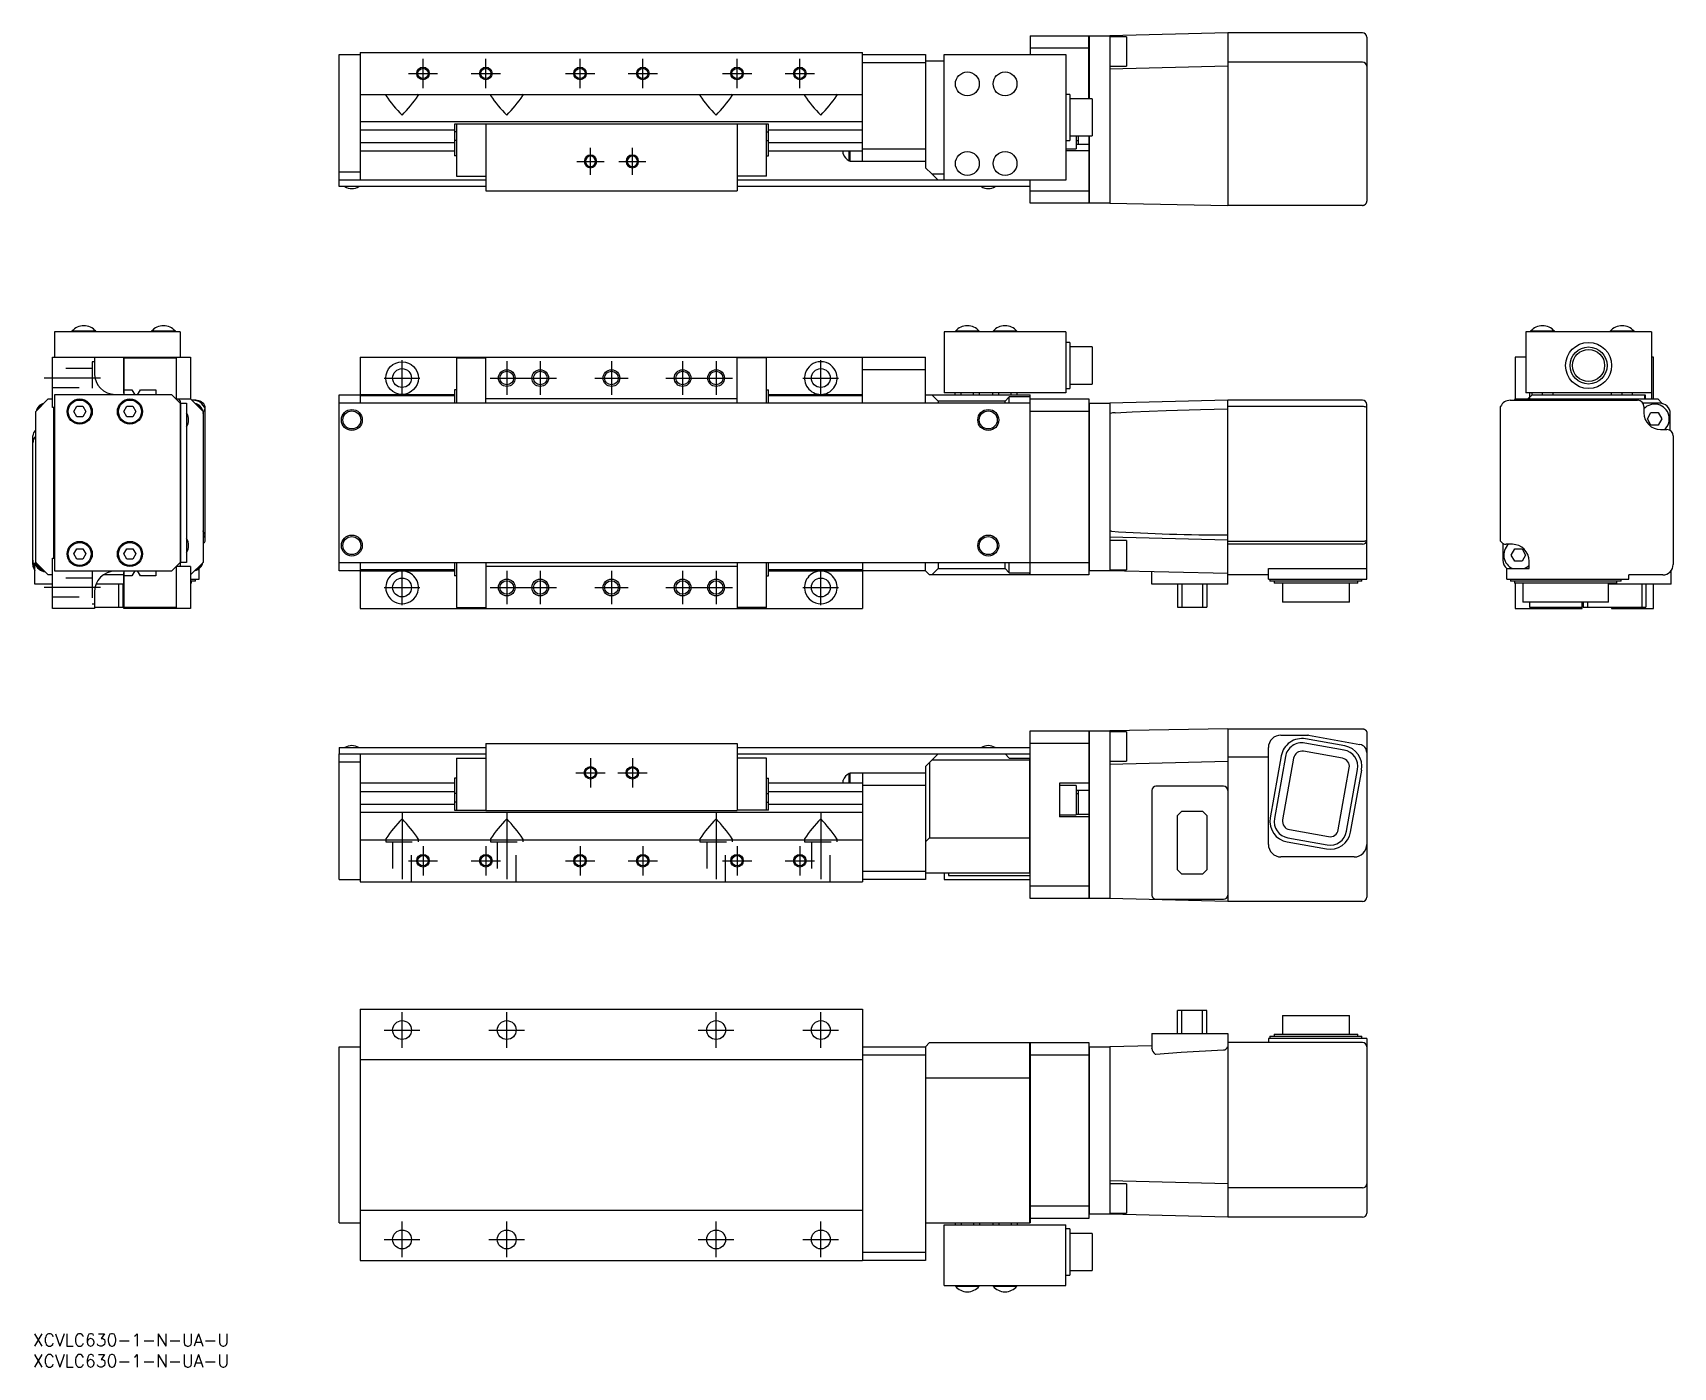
# Model space of a CAD drawing. Extents: x 0 to 392, y -8 to 311.
import ezdxf

# ---------------------------------------------------------------- set-up
doc = ezdxf.new("R2010")
doc.units = 0
doc.header["$LTSCALE"] = 0.5
doc.linetypes.add('CENTER', pattern=[50.8, 31.75, -6.35, 6.35, -6.35])
doc.linetypes.add('DASHED', pattern=[19.05, 12.7, -6.35])
for name, color, linetype in [('MSM_CENTER', 1, 'CENTER'), ('MSM_CONTINUOUS', 7, 'CONTINUOUS'), ('MSM_DASHED', 4, 'DASHED'), ('MSM_NARROW', 5, 'CONTINUOUS'), ('MSM_PART_NUMBER', 7, 'CONTINUOUS')]:
    doc.layers.add(name, color=color, linetype=linetype)
doc.styles.get("Standard").update_dxf_attribs({"font": 'txt.shx', "height": 3, "bigfont": 'bigfont.shx'})

# ---------------------------------------------------------------- blocks, each defined once
blk = doc.blocks.new('*U2')
at = {"layer": 'MSM_PART_NUMBER'}
blk.add_text('XCVLC630-1-N-UA-U', height=3, dxfattribs=at).set_placement((0, -3))
blk = doc.blocks.new('*U3')
at = {"layer": 'MSM_PART_NUMBER'}
blk.add_text('XCVLC630-1-N-UA-U', height=3, dxfattribs=at).set_placement((0, -8))

msp = doc.modelspace()

# ---------------------------------------------------------------- linework, layer by layer
at = {"layer": 'MSM_CENTER'}
for p, q in [((93.19, 297.4), (93.19, 304.4)), ((108.19, 297.4), (108.19, 304.4)), ((130.69, 297.4), (130.69, 304.4)), ((145.69, 297.4), (145.69, 304.4)), ((168.19, 297.4), (168.19, 304.4)), ((183.19, 297.4), (183.19, 304.4)), ((89.69, 300.9), (96.69, 300.9)), ((104.69, 300.9), (111.69, 300.9)), ((127.19, 300.9), (134.19, 300.9)), ((142.19, 300.9), (149.19, 300.9)), ((164.69, 300.9), (171.69, 300.9)), ((179.69, 300.9), (186.69, 300.9)), ((133.19, 276.67), (133.19, 283.13)), ((143.19, 276.67), (143.19, 283.13)), ((129.96, 279.9), (136.42, 279.9)), ((139.96, 279.9), (146.42, 279.9)), ((88.19, 223.92), (88.19, 232.42)), ((113.19, 232.17), (113.19, 224.17)), ((121.19, 232.17), (121.19, 224.17)), ((138.19, 232.17), (138.19, 224.17)), ((155.19, 232.17), (155.19, 224.17)), ((163.19, 232.17), (163.19, 224.17)), ((188.19, 223.92), (188.19, 232.42)), ((16.2, 228.17), (2.7, 228.17)), ((83.94, 228.17), (92.44, 228.17)), ((109.19, 228.17), (125.19, 228.17)), ((134.19, 228.17), (142.19, 228.17)), ((151.19, 228.17), (167.19, 228.17)), ((183.94, 228.17), (192.44, 228.17)), ((88.19, 173.92), (88.19, 182.42)), ((113.19, 182.17), (113.19, 174.17)), ((121.19, 182.17), (121.19, 174.17)), ((138.19, 182.17), (138.19, 174.17)), ((155.19, 182.17), (155.19, 174.17)), ((163.19, 182.17), (163.19, 174.17)), ((188.19, 173.92), (188.19, 182.42)), ((16.2, 178.17), (2.7, 178.17)), ((83.94, 178.17), (92.44, 178.17)), ((109.19, 178.17), (125.19, 178.17)), ((134.19, 178.17), (142.19, 178.17)), ((151.19, 178.17), (167.19, 178.17)), ((183.94, 178.17), (192.44, 178.17)), ((133.19, 137.42), (133.19, 130.42)), ((143.19, 137.42), (143.19, 130.42)), ((129.69, 133.92), (136.69, 133.92)), ((139.69, 133.92), (146.69, 133.92)), ((88.19, 124.42), (88.19, 105.92)), ((113.19, 124.42), (113.19, 105.92)), ((163.19, 124.42), (163.19, 105.92)), ((188.19, 124.42), (188.19, 105.92)), ((93.19, 116.42), (93.19, 109.42)), ((108.19, 116.42), (108.19, 109.42)), ((130.69, 116.42), (130.69, 109.42)), ((145.69, 116.42), (145.69, 109.42)), ((168.19, 116.42), (168.19, 109.42)), ((183.19, 116.42), (183.19, 109.42)), ((89.69, 112.92), (96.69, 112.92)), ((104.69, 112.92), (111.69, 112.92)), ((127.19, 112.92), (134.19, 112.92)), ((142.19, 112.92), (149.19, 112.92)), ((164.69, 112.92), (171.69, 112.92)), ((179.69, 112.92), (186.69, 112.92)), ((88.19, 68.25), (88.19, 76.75)), ((113.19, 68.25), (113.19, 76.75)), ((163.19, 68.25), (163.19, 76.75)), ((188.19, 68.25), (188.19, 76.75)), ((83.94, 72.5), (92.44, 72.5)), ((108.94, 72.5), (117.44, 72.5)), ((158.94, 72.5), (167.44, 72.5)), ((183.94, 72.5), (192.44, 72.5)), ((88.19, 18.25), (88.19, 26.75)), ((113.19, 18.25), (113.19, 26.75)), ((163.19, 18.25), (163.19, 26.75)), ((188.19, 18.25), (188.19, 26.75)), ((83.94, 22.5), (92.44, 22.5)), ((108.94, 22.5), (117.44, 22.5)), ((158.94, 22.5), (167.44, 22.5)), ((183.94, 22.5), (192.44, 22.5))]:
    msp.add_line(p, q, dxfattribs=at)
at = {"layer": 'MSM_CONTINUOUS'}
for p, q in [((238.19, 309.9), (238.19, 305.4)), ((238.19, 309.9), (252.19, 309.9)), ((252.19, 294.83), (252.19, 309.9)), ((252.19, 309.8), (252.29, 309.9)), ((252.29, 309.9), (252.29, 294.83)), ((252.29, 309.9), (257.19, 309.9)), ((285.39, 310.6), (257.19, 309.9)), ((257.19, 309.9), (257.19, 269.9)), ((261.19, 309.67), (257.19, 309.67)), ((261.19, 309.67), (261.19, 302.67)), ((285.39, 310.6), (285.39, 269.4)), ((317.59, 310.6), (285.39, 310.6)), ((318.59, 309.6), (318.59, 270.4)), ((78.19, 305.9), (78.19, 275.4)), ((78.19, 305.9), (198.19, 305.9)), ((198.19, 279.9), (198.19, 305.9)), ((252.19, 306.9), (238.19, 306.9)), ((73.19, 275.4), (73.19, 305.4)), ((73.19, 305.4), (78.19, 305.4)), ((198.19, 305.4), (213.19, 305.4)), ((213.19, 303.4), (198.19, 303.4)), ((213.19, 305.4), (213.19, 278.4)), ((213.19, 303.9), (217.69, 303.9)), ((217.69, 305.4), (246.69, 305.4)), ((217.69, 275.4), (217.69, 305.4)), ((246.69, 305.4), (246.69, 275.4)), ((257.19, 302.67), (261.19, 302.67)), ((285.39, 302.6), (257.19, 301.9)), ((317.59, 303.6), (285.39, 303.6)), ((78.19, 295.9), (198.19, 295.9)), ((84.29, 295.78), (84.45, 295.9)), ((92.09, 295.78), (91.93, 295.9)), ((109.29, 295.78), (109.45, 295.9)), ((117.09, 295.78), (116.93, 295.9)), ((159.29, 295.78), (159.45, 295.9)), ((167.09, 295.78), (166.93, 295.9)), ((184.29, 295.78), (184.45, 295.9)), ((192.09, 295.78), (191.93, 295.9)), ((247.69, 295.9), (246.69, 295.9)), ((247.69, 295.9), (247.69, 284.9)), ((252.99, 294.83), (247.69, 294.83)), ((252.99, 294.83), (252.99, 285.98)), ((78.19, 289.4), (198.19, 289.4)), ((78.19, 287.44), (100.69, 287.44)), ((100.69, 288.8), (100.69, 281.2)), ((108.19, 288.8), (100.69, 288.8)), ((101.19, 286.93), (100.69, 286.93)), ((101.19, 288.8), (101.19, 276.4)), ((108.19, 288.9), (168.19, 288.9)), ((108.19, 288.9), (108.19, 272.9)), ((168.19, 288.9), (168.19, 272.9)), ((175.69, 288.8), (168.19, 288.8)), ((175.19, 276.4), (175.19, 288.8)), ((175.19, 286.93), (175.69, 286.93)), ((175.69, 281.2), (175.69, 288.8)), ((175.69, 287.44), (198.19, 287.44)), ((100.69, 284.37), (78.19, 284.37)), ((78.19, 282.4), (100.69, 282.4)), ((101.19, 284.88), (100.69, 284.88)), ((175.19, 284.88), (175.69, 284.88)), ((198.19, 284.37), (175.69, 284.37)), ((175.69, 282.4), (198.19, 282.4)), ((193.54, 281.68), (193.54, 282.4)), ((194.99, 280.05), (194.99, 282.4)), ((195.19, 279.9), (195.19, 282.4)), ((198.19, 282.9), (213.19, 282.9)), ((246.69, 284.9), (247.69, 284.9)), ((246.69, 282.9), (249.19, 282.9)), ((252.19, 282.4), (246.69, 282.4)), ((247.69, 285.98), (252.99, 285.98)), ((249.19, 285.98), (249.19, 282.9)), ((249.19, 284.9), (249.69, 284.9)), ((249.19, 284.01), (252.19, 284.01)), ((249.69, 285.98), (249.69, 284.01)), ((252.19, 285.98), (252.19, 269.9)), ((252.29, 285.98), (252.29, 269.9)), ((101.19, 281.2), (100.69, 281.2)), ((175.19, 281.2), (175.69, 281.2)), ((194.99, 280.05), (195.19, 280.05)), ((213.19, 279.9), (195.19, 279.9)), ((213.19, 278.4), (214.69, 276.9)), ((73.19, 277.4), (78.19, 277.4)), ((108.19, 275.4), (73.19, 275.4)), ((73.29, 275.4), (73.19, 275.3)), ((73.19, 273.9), (73.19, 275.3)), ((101.19, 276.4), (108.19, 276.4)), ((175.19, 276.4), (168.19, 276.4)), ((246.69, 275.4), (168.19, 275.4)), ((214.69, 276.9), (216.19, 275.4)), ((214.69, 276.9), (217.69, 276.9)), ((238.19, 275.3), (238.09, 275.4)), ((238.19, 269.9), (238.19, 275.4)), ((108.19, 273.9), (73.19, 273.9)), ((108.19, 272.9), (168.19, 272.9)), ((238.19, 273.9), (168.19, 273.9)), ((238.19, 272.9), (252.19, 272.9)), ((318.59, 270.39), (318.59, 270.4)), ((318.59, 270.36), (318.59, 270.39)), ((318.59, 270.33), (318.59, 270.36)), ((318.59, 270.3), (318.59, 270.33)), ((252.19, 269.9), (238.19, 269.9)), ((252.29, 269.9), (252.19, 270)), ((257.19, 269.9), (252.29, 269.9)), ((257.19, 269.9), (285.39, 269.4)), ((317.59, 269.4), (285.39, 269.4)), ((317.59, 269.4), (317.64, 269.4)), ((317.64, 269.4), (317.69, 269.41)), ((317.69, 269.41), (317.74, 269.41)), ((317.74, 269.41), (317.78, 269.42)), ((317.78, 269.42), (317.83, 269.43)), ((317.83, 269.43), (317.87, 269.44)), ((317.87, 269.44), (317.92, 269.46)), ((317.92, 269.46), (317.95, 269.47)), ((317.95, 269.47), (317.98, 269.48)), ((317.98, 269.48), (318.01, 269.49)), ((318.01, 269.49), (318.04, 269.51)), ((318.04, 269.51), (318.07, 269.52)), ((318.07, 269.52), (318.1, 269.54)), ((318.1, 269.54), (318.13, 269.56)), ((318.13, 269.56), (318.15, 269.57)), ((318.15, 269.57), (318.18, 269.59)), ((318.18, 269.59), (318.21, 269.61)), ((318.21, 269.61), (318.23, 269.63)), ((318.23, 269.63), (318.26, 269.65)), ((318.26, 269.65), (318.28, 269.68)), ((318.28, 269.68), (318.31, 269.7)), ((318.31, 269.7), (318.33, 269.72)), ((318.33, 269.72), (318.35, 269.75)), ((318.35, 269.75), (318.37, 269.77)), ((318.37, 269.77), (318.39, 269.8)), ((318.39, 269.8), (318.41, 269.83)), ((318.41, 269.83), (318.43, 269.85)), ((318.43, 269.85), (318.45, 269.89)), ((318.45, 269.89), (318.47, 269.93)), ((318.47, 269.93), (318.49, 269.96)), ((318.49, 269.96), (318.51, 270)), ((318.51, 270), (318.52, 270.04)), ((318.52, 270.04), (318.54, 270.08)), ((318.54, 270.08), (318.55, 270.12)), ((318.55, 270.12), (318.56, 270.16)), ((318.56, 270.16), (318.57, 270.19)), ((318.57, 270.19), (318.58, 270.22)), ((318.58, 270.27), (318.59, 270.3)), ((318.58, 270.25), (318.58, 270.27)), ((318.58, 270.22), (318.58, 270.25)), ((35.2, 239.17), (5.2, 239.17)), ((5.2, 239.17), (5.2, 233.17)), ((15.05, 239.33), (9.35, 239.33)), ((9.35, 239.33), (9.35, 239.17)), ((15.05, 239.17), (15.05, 239.33)), ((34.05, 239.33), (28.35, 239.33)), ((28.35, 239.33), (28.35, 239.17)), ((34.05, 239.17), (34.05, 239.33)), ((35.2, 239.17), (35.2, 233.17)), ((217.69, 239.17), (217.69, 224.67)), ((246.69, 239.17), (217.69, 239.17)), ((226.04, 239.33), (220.34, 239.33)), ((220.34, 239.33), (220.34, 239.17)), ((226.04, 239.17), (226.04, 239.33)), ((229.34, 239.33), (229.34, 239.17)), ((235.04, 239.33), (229.34, 239.33)), ((235.04, 239.17), (235.04, 239.33)), ((246.69, 239.17), (246.69, 224.67)), ((386.56, 239.17), (356.56, 239.17)), ((356.56, 239.17), (356.56, 224.67)), ((363.41, 239.33), (357.71, 239.33)), ((357.71, 239.33), (357.71, 239.17)), ((363.41, 239.17), (363.41, 239.33)), ((382.41, 239.33), (376.71, 239.33)), ((376.71, 239.33), (376.71, 239.17)), ((382.41, 239.17), (382.41, 239.33)), ((386.56, 239.17), (386.56, 223.17)), ((247.69, 236.67), (246.69, 236.67)), ((247.69, 236.67), (247.69, 225.67)), ((252.99, 235.6), (247.69, 235.6)), ((252.99, 235.6), (252.99, 226.75)), ((4.7, 221.17), (4.7, 233.17)), ((4.7, 233.17), (37.7, 233.17)), ((14.7, 233.17), (14.7, 229.27)), ((21.7, 233.07), (14.7, 233.07)), ((21.7, 224.57), (21.7, 233.17)), ((21.8, 224.17), (21.8, 232.97)), ((21.8, 232.97), (34.2, 232.97)), ((34.2, 232.97), (34.2, 223.17)), ((37.7, 233.17), (37.7, 223.17)), ((78.19, 233.17), (78.19, 222.17)), ((78.19, 233.17), (213.19, 233.17)), ((101.19, 232.97), (108.19, 232.97)), ((101.19, 232.97), (101.19, 222.17)), ((108.19, 222.17), (108.19, 233.17)), ((168.19, 222.17), (168.19, 233.17)), ((175.19, 232.97), (168.19, 232.97)), ((175.19, 222.17), (175.19, 232.97)), ((198.19, 222.17), (198.19, 233.17)), ((213.19, 222.17), (213.19, 233.17)), ((356.56, 233.17), (354.06, 233.17)), ((354.06, 233.17), (354.06, 223.17)), ((387.06, 233.17), (386.56, 233.17)), ((387.06, 223.17), (387.06, 233.17)), ((213.19, 230.17), (198.19, 230.17)), ((5.2, 224.17), (5.2, 182.17)), ((33.2, 224.17), (5.2, 224.17)), ((19.7, 224.27), (21.2, 224.27)), ((21.2, 224.17), (21.2, 224.27)), ((21.8, 224.57), (21.7, 224.57)), ((21.8, 225.37), (23.68, 225.37)), ((23.68, 225.37), (24.36, 224.18)), ((25.04, 224.18), (25.72, 225.37)), ((25.72, 225.37), (29.4, 225.37)), ((29.4, 225.37), (29.4, 224.17)), ((35.2, 222.17), (33.2, 224.17)), ((73.19, 224.17), (78.19, 224.17)), ((73.19, 182.17), (73.19, 224.17)), ((78.19, 224.27), (100.69, 224.27)), ((78.19, 223.97), (100.69, 223.97)), ((100.69, 225.37), (100.69, 222.17)), ((101.19, 225.37), (100.69, 225.37)), ((175.19, 225.37), (175.69, 225.37)), ((175.69, 222.17), (175.69, 225.37)), ((175.69, 224.27), (198.19, 224.27)), ((175.69, 223.97), (198.19, 223.97)), ((213.19, 224.17), (238.19, 224.17)), ((214.69, 224.17), (216.19, 222.67)), ((246.69, 224.67), (217.69, 224.67)), ((220.31, 224.17), (220.31, 224.67)), ((221.75, 224.17), (221.75, 224.67)), ((224.64, 224.17), (224.64, 224.67)), ((226.08, 224.17), (226.08, 224.67)), ((229.31, 224.17), (229.31, 224.67)), ((230.75, 224.17), (230.75, 224.67)), ((233.19, 223.67), (232.19, 222.67)), ((233.19, 222.17), (233.19, 223.67)), ((238.19, 223.67), (233.19, 223.67)), ((233.64, 224.17), (233.64, 224.67)), ((235.08, 224.17), (235.08, 224.67)), ((238.19, 181.17), (238.19, 224.17)), ((246.69, 225.67), (247.69, 225.67)), ((247.69, 226.75), (252.99, 226.75)), ((386.56, 224.67), (356.56, 224.67)), ((358.06, 224.17), (357.06, 223.17)), ((357.56, 223.67), (357.56, 224.67)), ((357.56, 223.17), (357.56, 223.67)), ((358.06, 224.17), (358.06, 224.67)), ((358.06, 224.17), (385.06, 224.17)), ((360.56, 224.17), (360.56, 224.67)), ((363.06, 224.17), (363.06, 224.67)), ((377.06, 224.17), (377.06, 224.67)), ((379.56, 224.17), (379.56, 224.67)), ((382.06, 224.17), (382.06, 224.67)), ((384.96, 223.17), (384.96, 224.17)), ((385.06, 224.17), (385.06, 223.17)), ((3.7, 223.17), (0.7, 220.17)), ((0.7, 184.17), (0.7, 220.17)), ((3.7, 223.17), (4.7, 223.17)), ((5, 221.17), (4.7, 221.17)), ((5, 185.17), (5, 221.17)), ((9.76, 220.17), (10.48, 221.42)), ((10.48, 218.92), (9.76, 220.17)), ((10.48, 221.42), (11.92, 221.42)), ((11.92, 221.42), (12.64, 220.17)), ((12.64, 220.17), (11.92, 218.92)), ((21.76, 220.17), (22.48, 221.42)), ((22.48, 218.92), (21.76, 220.17)), ((22.48, 221.42), (23.92, 221.42)), ((23.92, 221.42), (24.64, 220.17)), ((24.64, 220.17), (23.92, 218.92)), ((34.4, 223.17), (37.7, 223.17)), ((34.4, 222.97), (34.4, 223.17)), ((34.7, 223.17), (35.2, 222.67)), ((35.2, 222.67), (35.2, 183.17)), ((35.2, 222.17), (36.7, 222.17)), ((35.3, 222.17), (35.3, 184.17)), ((36.7, 222.17), (36.7, 184.17)), ((40.7, 220.17), (37.7, 223.17)), ((38.9, 222.87), (38, 222.87)), ((40.7, 220.17), (40.7, 184.17)), ((40.7, 219.76), (40.71, 219.78)), ((40.7, 219.74), (40.7, 219.76)), ((40.7, 219.73), (40.7, 219.74)), ((40.7, 219.72), (40.7, 219.73)), ((40.7, 219.73), (40.7, 219.73)), ((40.7, 219.71), (40.7, 219.72)), ((40.7, 219.72), (40.7, 219.72)), ((40.7, 219.7), (40.7, 219.71)), ((40.7, 219.71), (40.7, 219.71)), ((40.7, 219.71), (40.7, 219.71)), ((40.7, 219.69), (40.7, 219.7)), ((40.7, 219.7), (40.7, 219.7)), ((40.7, 219.7), (40.7, 219.7)), ((40.7, 219.7), (40.7, 219.7)), ((40.7, 219.68), (40.7, 219.69)), ((40.7, 219.69), (40.7, 219.69)), ((40.7, 219.69), (40.7, 219.69)), ((40.7, 219.69), (40.7, 219.69)), ((40.7, 219.69), (40.7, 219.69)), ((40.7, 219.69), (40.7, 219.69)), ((40.7, 219.69), (40.7, 219.69)), ((40.7, 219.69), (40.7, 219.69)), ((40.7, 219.67), (40.7, 219.68)), ((40.7, 219.68), (40.7, 219.68)), ((40.7, 219.68), (40.7, 219.68)), ((40.7, 219.68), (40.7, 219.68)), ((40.7, 219.68), (40.7, 219.68)), ((40.7, 219.68), (40.7, 219.68)), ((40.7, 219.68), (40.7, 219.68)), ((40.7, 219.68), (40.7, 219.68)), ((40.7, 219.68), (40.7, 219.68)), ((40.7, 219.68), (40.7, 219.68)), ((40.7, 219.68), (40.7, 219.68)), ((40.7, 219.68), (40.7, 219.68)), ((40.71, 219.85), (40.72, 219.89)), ((40.71, 219.82), (40.71, 219.85)), ((40.71, 219.78), (40.71, 219.82)), ((40.72, 219.89), (40.8, 220.12)), ((40.8, 220.12), (40.94, 220.41)), ((40.94, 220.41), (41.08, 220.63)), ((41.08, 220.63), (41.2, 220.79)), ((41.2, 189.23), (41.2, 221.35)), ((238.19, 222.17), (73.19, 222.17)), ((168.19, 223.17), (108.19, 223.17)), ((216.19, 222.67), (216.19, 222.17)), ((232.19, 222.67), (216.19, 222.67)), ((232.19, 222.17), (232.19, 222.67)), ((238.19, 223.17), (252.19, 223.17)), ((252.19, 220.17), (238.19, 220.17)), ((252.19, 223.17), (252.19, 181.17)), ((252.29, 222.17), (252.19, 222.07)), ((252.29, 222.17), (257.19, 222.17)), ((252.29, 222.17), (252.29, 182.17)), ((285.39, 222.87), (257.19, 222.17)), ((257.19, 222.17), (257.19, 182.17)), ((257.19, 219.67), (257.29, 219.73)), ((258.52, 219.89), (262.58, 220.12)), ((262.58, 220.12), (270.71, 220.41)), ((270.71, 220.41), (278.84, 220.63)), ((278.84, 220.63), (285.39, 220.79)), ((317.59, 222.87), (285.39, 222.87)), ((285.39, 178.97), (285.39, 222.87)), ((317.59, 221.35), (285.39, 221.35)), ((318.43, 221.26), (318.52, 221.21)), ((318.52, 221.21), (318.59, 221.13)), ((318.59, 180.17), (318.59, 221.87)), ((318.59, 221.13), (318.59, 221.12)), ((350.56, 189.23), (350.56, 221.35)), ((352.86, 222.87), (383.26, 222.87)), ((354.06, 223.17), (353.76, 222.87)), ((354.06, 223.17), (388.06, 223.17)), ((363.56, 223.17), (363.56, 222.87)), ((371.56, 222.87), (371.56, 223.17)), ((388.56, 222.17), (384.53, 222.17)), ((384.76, 221.37), (384.76, 219.87)), ((385.6, 218.44), (386.46, 219.94)), ((386.46, 219.94), (388.19, 219.94)), ((389.13, 222.11), (388.06, 223.17)), ((388.19, 219.94), (389.06, 218.44)), ((391.06, 220.17), (391, 220.24)), ((391.06, 215.64), (391.06, 219.67)), ((11.92, 218.92), (10.48, 218.92)), ((23.92, 218.92), (22.48, 218.92)), ((386.46, 216.94), (385.6, 218.44)), ((388.19, 216.94), (386.46, 216.94)), ((389.06, 218.44), (388.19, 216.94)), ((388.76, 215.87), (390.26, 215.87)), ((0, 183.67), (0, 214.37)), ((391.76, 214.37), (391.76, 183.67)), ((40.7, 191.66), (40.7, 191.67)), ((40.7, 191.67), (40.7, 191.67)), ((40.7, 191.67), (40.7, 191.67)), ((40.7, 191.67), (40.7, 191.67)), ((40.7, 191.67), (40.7, 191.67)), ((40.7, 191.67), (40.7, 191.67)), ((40.7, 191.67), (40.7, 191.67)), ((40.7, 191.67), (40.7, 191.67)), ((40.7, 191.67), (40.7, 191.67)), ((40.7, 191.67), (40.7, 191.67)), ((40.7, 191.67), (40.7, 191.67)), ((40.7, 191.67), (40.7, 191.67)), ((40.7, 191.67), (40.7, 191.67)), ((40.7, 191.67), (40.7, 191.67)), ((40.7, 191.67), (40.7, 191.67)), ((40.7, 191.67), (40.7, 191.67)), ((40.7, 191.67), (40.7, 191.67)), ((40.7, 191.67), (40.7, 191.67)), ((40.7, 191.67), (40.7, 191.67)), ((40.7, 191.67), (40.7, 191.67)), ((40.7, 191.65), (40.7, 191.66)), ((40.7, 191.66), (40.7, 191.66)), ((40.7, 191.66), (40.7, 191.66)), ((40.7, 191.66), (40.7, 191.66)), ((40.7, 191.66), (40.7, 191.66)), ((40.7, 191.66), (40.7, 191.66)), ((40.7, 191.66), (40.7, 191.66)), ((40.7, 191.66), (40.7, 191.66)), ((40.7, 191.64), (40.7, 191.65)), ((40.7, 191.65), (40.7, 191.65)), ((40.7, 191.65), (40.7, 191.65)), ((40.7, 191.65), (40.7, 191.65)), ((40.7, 191.63), (40.7, 191.64)), ((40.7, 191.64), (40.7, 191.64)), ((40.7, 191.61), (40.7, 191.63)), ((40.7, 191.63), (40.7, 191.63)), ((40.7, 191.6), (40.7, 191.61)), ((40.71, 191.58), (40.7, 191.6)), ((40.71, 191.56), (40.71, 191.58)), ((40.72, 191.54), (40.71, 191.56)), ((40.72, 191.5), (40.72, 191.54)), ((40.74, 191.46), (40.72, 191.5)), ((40.75, 191.42), (40.74, 191.46)), ((40.78, 191.36), (40.75, 191.42)), ((40.82, 191.28), (40.78, 191.36)), ((41.12, 190.85), (40.82, 191.28)), ((41.2, 190.76), (41.12, 190.85)), ((257.21, 191.66), (257.19, 191.67)), ((285.39, 189.47), (257.19, 190.17)), ((261.19, 189.41), (257.19, 189.41)), ((257.31, 191.63), (257.21, 191.66)), ((257.46, 191.6), (257.31, 191.63)), ((257.59, 191.58), (257.46, 191.6)), ((261.19, 189.41), (261.19, 182.41)), ((285.39, 189.23), (317.59, 189.23)), ((317.59, 188.47), (285.39, 188.47)), ((318.4, 189.35), (318.5, 189.4)), ((318.5, 189.4), (318.57, 189.48)), ((318.57, 189.48), (318.59, 189.57)), ((351.06, 188.71), (351.06, 184.67)), ((353.36, 188.47), (351.86, 188.47)), ((0.7, 184.17), (3.7, 181.17)), ((4.7, 173.17), (4.7, 185.17)), ((4.7, 185.17), (5, 185.17)), ((9.76, 186.17), (10.48, 187.42)), ((10.48, 184.92), (9.76, 186.17)), ((10.48, 187.42), (11.92, 187.42)), ((11.92, 184.92), (10.48, 184.92)), ((11.92, 187.42), (12.64, 186.17)), ((12.64, 186.17), (11.92, 184.92)), ((21.76, 186.17), (22.48, 187.42)), ((22.48, 184.92), (21.76, 186.17)), ((22.48, 187.42), (23.92, 187.42)), ((23.92, 184.92), (22.48, 184.92)), ((23.92, 187.42), (24.64, 186.17)), ((24.64, 186.17), (23.92, 184.92)), ((33.2, 182.17), (35.2, 184.17)), ((36.7, 184.17), (35.2, 184.17)), ((37.7, 181.17), (40.7, 184.17)), ((73.19, 184.17), (252.19, 184.17)), ((78.19, 184.17), (78.19, 173.17)), ((100.69, 184.17), (100.69, 180.97)), ((101.19, 184.17), (101.19, 173.37)), ((108.19, 184.17), (108.19, 173.17)), ((168.19, 184.17), (168.19, 173.17)), ((175.19, 173.37), (175.19, 184.17)), ((175.69, 180.97), (175.69, 184.17)), ((198.19, 184.17), (198.19, 173.17)), ((213.19, 182.17), (213.19, 184.17)), ((216.19, 184.17), (216.19, 182.67)), ((232.19, 182.67), (232.19, 184.17)), ((233.19, 181.67), (233.19, 184.17)), ((351.06, 184.17), (351.13, 184.11)), ((353.07, 185.91), (353.93, 187.41)), ((353.93, 184.41), (353.07, 185.91)), ((353.93, 187.41), (355.67, 187.41)), ((355.67, 184.41), (353.93, 184.41)), ((355.67, 187.41), (356.53, 185.91)), ((356.53, 185.91), (355.67, 184.41)), ((357.36, 182.67), (357.36, 184.47)), ((0.5, 178.97), (0.5, 184.04)), ((4.7, 181.17), (3.7, 181.17)), ((5.2, 182.17), (33.2, 182.17)), ((21.7, 181.17), (16.84, 181.17)), ((21.2, 182.07), (19.7, 182.07)), ((21.2, 182.07), (21.2, 182.17)), ((21.7, 173.17), (21.7, 181.77)), ((21.7, 181.77), (21.8, 181.77)), ((21.8, 173.37), (21.8, 182.17)), ((23.68, 180.97), (21.8, 180.97)), ((24.36, 182.17), (23.68, 180.97)), ((25.72, 180.97), (25.04, 182.17)), ((29.4, 180.97), (25.72, 180.97)), ((29.4, 182.17), (29.4, 180.97)), ((34.2, 183.17), (34.2, 173.37)), ((34.4, 183.17), (34.4, 183.37)), ((37.7, 183.17), (34.4, 183.17)), ((37.7, 183.17), (37.7, 173.17)), ((39.7, 180.17), (39.7, 182.67)), ((78.19, 182.17), (73.19, 182.17)), ((100.69, 182.37), (78.19, 182.37)), ((100.69, 182.07), (78.19, 182.07)), ((101.19, 180.97), (100.69, 180.97)), ((168.19, 183.17), (108.19, 183.17)), ((175.19, 180.97), (175.69, 180.97)), ((198.19, 182.37), (175.69, 182.37)), ((198.19, 182.07), (175.69, 182.07)), ((213.19, 182.17), (198.19, 182.17)), ((213.19, 182.17), (214.19, 181.17)), ((238.09, 181.17), (214.19, 181.17)), ((216.19, 182.67), (214.69, 181.17)), ((216.19, 182.67), (232.19, 182.67)), ((232.19, 182.67), (233.19, 181.67)), ((233.19, 181.67), (238.09, 181.67)), ((238.09, 181.67), (238.19, 181.82)), ((238.09, 181.17), (238.09, 181.67)), ((238.19, 181.27), (238.09, 181.17)), ((252.19, 181.17), (238.19, 181.17)), ((252.19, 182.27), (252.29, 182.17)), ((257.19, 182.17), (252.29, 182.17)), ((257.19, 182.41), (261.19, 182.41)), ((285.39, 181.47), (257.19, 182.17)), ((267.24, 178.97), (267.24, 181.93)), ((295.09, 181.17), (285.39, 181.17)), ((295.09, 180.17), (295.09, 182.67)), ((295.09, 182.67), (318.59, 182.67)), ((352.06, 180.17), (352.06, 182.67)), ((352.06, 182.67), (357.36, 182.67)), ((381.16, 180.17), (381.16, 181.17)), ((389.26, 181.17), (381.16, 181.17)), ((391.26, 178.97), (391.26, 182.17)), ((4.7, 178.97), (0.5, 178.97)), ((14.7, 177.07), (14.7, 173.17)), ((21.7, 178.97), (15.08, 178.97)), ((20.5, 178.97), (20.5, 173.47)), ((21.5, 178.97), (21.5, 173.47)), ((37.7, 180.17), (39.7, 180.17)), ((38.87, 179.67), (37.7, 179.67)), ((37.87, 179.17), (37.7, 179.17)), ((37.87, 179.17), (37.87, 179.67)), ((38.87, 179.67), (38.87, 180.17)), ((285.39, 178.97), (267.24, 178.97)), ((273.39, 178.97), (273.39, 173.47)), ((274.39, 178.97), (274.39, 173.47)), ((279.39, 178.97), (279.39, 173.47)), ((280.39, 178.97), (280.39, 173.47)), ((295.09, 180.17), (318.59, 180.17)), ((295.46, 180.17), (295.46, 179.67)), ((317.44, 179.67), (295.46, 179.67)), ((296.46, 179.67), (296.46, 179.17)), ((316.44, 179.17), (296.46, 179.17)), ((298.46, 179.17), (298.46, 174.67)), ((314.44, 174.67), (314.44, 179.17)), ((316.44, 179.17), (316.44, 179.67)), ((317.44, 179.67), (317.44, 180.17)), ((352.06, 180.17), (381.16, 180.17)), ((352.89, 180.17), (352.89, 179.67)), ((379.33, 179.67), (352.89, 179.67)), ((353.89, 179.67), (353.89, 179.17)), ((378.33, 179.17), (353.89, 179.17)), ((354.06, 179.17), (354.06, 173.17)), ((355.89, 179.17), (355.89, 174.67)), ((376.33, 174.67), (376.33, 179.17)), ((391.26, 178.97), (376.33, 178.97)), ((378.33, 179.17), (378.33, 179.67)), ((379.33, 179.67), (379.33, 180.17)), ((384.26, 178.97), (384.26, 173.47)), ((385.26, 178.97), (385.26, 173.47)), ((387.06, 173.17), (387.06, 178.97)), ((14.7, 173.17), (4.7, 173.17)), ((14.7, 173.47), (21.5, 173.47)), ((21.7, 174.67), (21.5, 174.67)), ((37.7, 173.17), (21.7, 173.17)), ((34.2, 173.37), (21.8, 173.37)), ((78.19, 173.17), (198.19, 173.17)), ((101.19, 173.37), (108.19, 173.37)), ((175.19, 173.37), (168.19, 173.37)), ((273.39, 173.47), (280.39, 173.47)), ((314.44, 174.67), (298.46, 174.67)), ((354.06, 173.17), (370.06, 173.17)), ((376.33, 174.67), (355.89, 174.67)), ((357.56, 173.37), (357.56, 174.67)), ((369.96, 173.37), (357.56, 173.37)), ((369.96, 174.67), (369.96, 173.37)), ((370.06, 173.17), (370.06, 174.67)), ((370.26, 174.67), (370.26, 173.47)), ((370.26, 173.47), (385.26, 173.47)), ((371.26, 174.67), (371.26, 173.47)), ((377.06, 173.47), (377.06, 173.17)), ((377.06, 173.17), (387.06, 173.17)), ((238.19, 103.92), (238.19, 143.92)), ((238.19, 143.92), (252.19, 143.92)), ((252.19, 143.92), (252.19, 103.92)), ((252.29, 143.92), (252.19, 143.82)), ((252.29, 143.92), (252.29, 103.92)), ((252.29, 143.92), (257.19, 143.92)), ((285.39, 144.42), (257.19, 143.92)), ((257.19, 143.92), (257.19, 103.92)), ((261.19, 143.68), (257.19, 143.68)), ((261.19, 143.68), (261.19, 136.68)), ((285.39, 144.42), (285.39, 103.22)), ((285.39, 144.42), (317.59, 144.42)), ((298.09, 142.92), (304.5, 142.92)), ((313.32, 140.34), (303.97, 142.01)), ((304.68, 142.9), (316.94, 140.71)), ((317.59, 144.42), (317.64, 144.41)), ((317.64, 144.41), (317.69, 144.41)), ((317.69, 144.41), (317.73, 144.41)), ((317.73, 144.41), (317.78, 144.4)), ((317.78, 144.4), (317.82, 144.39)), ((317.82, 144.39), (317.87, 144.38)), ((317.87, 144.38), (317.91, 144.36)), ((317.91, 144.36), (317.95, 144.35)), ((317.95, 144.35), (317.98, 144.34)), ((317.98, 144.34), (318, 144.33)), ((318, 144.33), (318.03, 144.31)), ((318.03, 144.31), (318.06, 144.3)), ((318.06, 144.3), (318.09, 144.28)), ((318.09, 144.28), (318.12, 144.27)), ((318.12, 144.27), (318.15, 144.25)), ((318.15, 144.25), (318.17, 144.23)), ((318.17, 144.23), (318.2, 144.21)), ((318.2, 144.21), (318.23, 144.19)), ((318.23, 144.19), (318.25, 144.17)), ((318.25, 144.17), (318.27, 144.15)), ((318.27, 144.15), (318.3, 144.13)), ((318.3, 144.13), (318.32, 144.1)), ((318.32, 144.1), (318.34, 144.08)), ((318.34, 144.08), (318.36, 144.05)), ((318.36, 144.05), (318.38, 144.03)), ((318.38, 144.03), (318.4, 144)), ((318.4, 144), (318.42, 143.98)), ((318.42, 143.98), (318.44, 143.94)), ((318.44, 143.94), (318.46, 143.91)), ((318.46, 143.91), (318.48, 143.87)), ((318.48, 143.87), (318.5, 143.83)), ((318.5, 143.83), (318.52, 143.8)), ((318.52, 143.8), (318.53, 143.76)), ((318.53, 143.76), (318.55, 143.72)), ((318.55, 143.72), (318.56, 143.68)), ((318.56, 143.68), (318.56, 143.65)), ((318.56, 143.65), (318.57, 143.62)), ((318.57, 143.62), (318.58, 143.59)), ((318.58, 143.59), (318.58, 143.55)), ((318.58, 143.55), (318.59, 143.52)), ((318.59, 143.52), (318.59, 143.49)), ((318.59, 143.49), (318.59, 143.45)), ((318.59, 143.45), (318.59, 143.42)), ((318.59, 143.42), (318.59, 104.22)), ((318.59, 143.42), (318.59, 143.42)), ((73.19, 139.92), (73.19, 138.52)), ((73.19, 139.92), (108.19, 139.92)), ((73.19, 138.52), (73.29, 138.42)), ((73.19, 138.42), (108.19, 138.42)), ((73.19, 108.42), (73.19, 138.42)), ((78.19, 138.42), (78.19, 107.92)), ((101.19, 137.42), (101.19, 125.02)), ((101.19, 137.42), (108.19, 137.42)), ((108.19, 140.92), (108.19, 124.92)), ((108.19, 140.92), (168.19, 140.92)), ((168.19, 140.92), (168.19, 124.92)), ((168.19, 139.92), (238.19, 139.92)), ((168.19, 138.42), (238.19, 138.42)), ((175.19, 137.42), (168.19, 137.42)), ((175.19, 125.02), (175.19, 137.42)), ((213.19, 135.42), (216.19, 138.42)), ((232.19, 138.42), (233.19, 137.42)), ((233.19, 137.42), (238.19, 137.42)), ((238.09, 138.42), (238.19, 138.52)), ((238.09, 109.92), (238.09, 137.42)), ((252.19, 140.92), (238.19, 140.92)), ((295.09, 137.62), (285.39, 137.62)), ((295.09, 116.82), (295.09, 139.92)), ((298.17, 137.97), (295.53, 123.2)), ((299.15, 137.79), (296.52, 123.03)), ((301.12, 137.44), (298.49, 122.67)), ((312.8, 137.39), (303.44, 139.06)), ((313.15, 139.36), (303.8, 141.03)), ((78.19, 136.42), (73.19, 136.42)), ((194.99, 131.42), (194.99, 133.77)), ((195.19, 133.77), (194.99, 133.77)), ((195.19, 133.92), (213.19, 133.92)), ((195.19, 131.42), (195.19, 133.92)), ((198.19, 133.92), (198.19, 107.92)), ((213.19, 135.42), (213.19, 108.42)), ((214.19, 136.42), (214.19, 118.42)), ((238.09, 136.92), (214.69, 136.92)), ((238.19, 136.87), (238.09, 136.92)), ((257.19, 136.68), (261.19, 136.68)), ((285.39, 136.62), (257.19, 135.92)), ((311.78, 120.3), (314.41, 135.07)), ((313.75, 119.95), (316.38, 134.72)), ((314.73, 119.77), (317.37, 134.54)), ((100.69, 131.42), (78.19, 131.42)), ((78.19, 129.45), (100.69, 129.45)), ((100.69, 132.62), (100.69, 125.02)), ((101.19, 132.62), (100.69, 132.62)), ((175.19, 132.62), (175.69, 132.62)), ((175.69, 125.02), (175.69, 132.62)), ((198.19, 131.42), (175.69, 131.42)), ((175.69, 129.45), (198.19, 129.45)), ((193.54, 131.42), (193.54, 132.14)), ((213.19, 130.92), (198.19, 130.92)), ((252.19, 131.42), (245.19, 131.42)), ((245.19, 131.42), (245.19, 123.42)), ((249.19, 130.92), (245.19, 130.92)), ((249.19, 130.92), (249.19, 123.92)), ((249.19, 129.81), (252.19, 129.81)), ((249.69, 129.81), (249.69, 123.95)), ((267.24, 129.72), (267.24, 104.72)), ((284.39, 130.72), (268.24, 130.72)), ((100.69, 126.38), (78.19, 126.38)), ((101.19, 128.94), (100.69, 128.94)), ((101.19, 126.89), (100.69, 126.89)), ((175.19, 128.94), (175.69, 128.94)), ((175.19, 126.89), (175.69, 126.89)), ((198.19, 126.38), (175.69, 126.38)), ((249.69, 128.92), (249.19, 128.92)), ((198.19, 124.42), (78.19, 124.42)), ((100.69, 125.02), (108.19, 125.02)), ((108.19, 124.92), (168.19, 124.92)), ((175.69, 125.02), (168.19, 125.02)), ((245.19, 123.92), (249.19, 123.92)), ((252.19, 123.42), (245.19, 123.42)), ((252.19, 123.95), (249.19, 123.95)), ((273.39, 123.72), (274.39, 124.72)), ((273.39, 110.72), (273.39, 123.72)), ((274.39, 124.72), (279.39, 124.72)), ((279.39, 124.72), (280.39, 123.72)), ((280.39, 123.72), (280.39, 110.72)), ((78.19, 117.92), (198.19, 117.92)), ((84.29, 118.04), (84.45, 117.92)), ((92.09, 118.04), (91.93, 117.92)), ((109.29, 118.04), (109.45, 117.92)), ((117.09, 118.04), (116.93, 117.92)), ((159.29, 118.04), (159.45, 117.92)), ((167.09, 118.04), (166.93, 117.92)), ((184.29, 118.04), (184.45, 117.92)), ((192.09, 118.04), (191.93, 117.92)), ((213.19, 117.42), (214.19, 118.42)), ((214.19, 118.42), (238.09, 118.42)), ((238.09, 118.42), (238.19, 118.46)), ((299.75, 118.38), (309.1, 116.71)), ((300.1, 120.35), (309.46, 118.68)), ((315.59, 113.82), (298.09, 113.82)), ((299.58, 117.4), (308.93, 115.73)), ((198.19, 110.42), (213.19, 110.42)), ((238.09, 109.92), (213.19, 109.92)), ((217.69, 109.92), (217.69, 108.42)), ((218.69, 109.92), (218.69, 109.42)), ((238.19, 110.02), (238.09, 109.92)), ((274.39, 109.72), (273.39, 110.72)), ((279.39, 109.72), (274.39, 109.72)), ((280.39, 110.72), (279.39, 109.72)), ((73.19, 108.42), (78.19, 108.42)), ((78.19, 107.92), (198.19, 107.92)), ((213.19, 108.42), (198.19, 108.42)), ((217.69, 108.42), (238.19, 108.42)), ((218.69, 109.42), (238.19, 109.42)), ((238.19, 106.92), (252.19, 106.92)), ((252.19, 103.92), (238.19, 103.92)), ((252.19, 104.02), (252.29, 103.92)), ((257.19, 103.92), (252.29, 103.92)), ((285.39, 103.22), (257.19, 103.92)), ((268.24, 103.72), (284.39, 103.72)), ((317.59, 103.22), (285.39, 103.22)), ((78.19, 77.5), (198.19, 77.5)), ((78.19, 77.5), (78.19, 17.5)), ((198.19, 77.5), (198.19, 17.5)), ((273.39, 71.7), (273.39, 77.2)), ((280.39, 77.2), (273.39, 77.2)), ((274.39, 71.7), (274.39, 77.2)), ((279.39, 71.7), (279.39, 77.2)), ((280.39, 71.7), (280.39, 77.2)), ((298.46, 76), (314.44, 76)), ((298.46, 76), (298.46, 71.5)), ((314.44, 71.5), (314.44, 76)), ((267.24, 71.7), (267.24, 68.16)), ((267.24, 71.7), (285.39, 71.7)), ((285.39, 71.7), (285.39, 27.8)), ((295.46, 71), (317.44, 71)), ((295.46, 71), (295.46, 70.5)), ((296.46, 71.5), (316.44, 71.5)), ((296.46, 71.5), (296.46, 71)), ((316.44, 71), (316.44, 71.5)), ((317.44, 70.5), (317.44, 71)), ((73.19, 68.5), (78.19, 68.5)), ((73.19, 26.5), (73.19, 68.5)), ((198.29, 68.5), (198.19, 68.4)), ((198.29, 68.5), (213.19, 68.5)), ((213.19, 68.5), (214.19, 69.5)), ((213.19, 68.5), (213.19, 17.5)), ((214.19, 69.5), (238.09, 69.5)), ((238.09, 26.5), (238.09, 69.5)), ((238.09, 69.5), (238.19, 69.4)), ((238.19, 69.5), (252.19, 69.5)), ((238.19, 69.5), (238.19, 26.5)), ((252.19, 69.5), (252.19, 27.5)), ((252.19, 68.4), (252.29, 68.5)), ((252.29, 68.5), (257.19, 68.5)), ((252.29, 68.5), (252.29, 28.5)), ((267.24, 68.75), (257.19, 68.5)), ((257.19, 68.5), (257.19, 28.5)), ((267.25, 68.07), (267.24, 68.16)), ((268.03, 66.7), (267.94, 66.78)), ((268.14, 66.65), (268.03, 66.7)), ((268.24, 66.64), (268.14, 66.65)), ((271.25, 66.91), (268.24, 66.64)), ((274.27, 67.12), (271.25, 66.91)), ((284.39, 67.67), (274.27, 67.12)), ((284.49, 67.68), (284.39, 67.67)), ((284.59, 67.71), (284.49, 67.68)), ((284.69, 67.76), (284.59, 67.71)), ((285.38, 68.61), (285.34, 68.49)), ((285.39, 68.71), (285.38, 68.61)), ((317.59, 69.5), (285.39, 69.5)), ((295.09, 70.5), (295.09, 69.5)), ((318.59, 70.5), (295.09, 70.5)), ((318.59, 70.5), (318.59, 28.8)), ((78.19, 65.5), (198.19, 65.5)), ((213.19, 66.5), (198.19, 66.5)), ((252.19, 66.5), (238.19, 66.5)), ((238.09, 61), (213.19, 61)), ((238.19, 60.96), (238.09, 61)), ((285.39, 35.8), (257.19, 36.5)), ((261.19, 35.74), (257.19, 35.74)), ((261.19, 35.74), (261.19, 28.74)), ((317.59, 34.8), (285.39, 34.8)), ((78.19, 29.5), (198.19, 29.5)), ((238.19, 30.5), (252.19, 30.5)), ((252.19, 27.5), (238.19, 27.5)), ((252.29, 28.5), (252.19, 28.6)), ((257.19, 28.5), (252.29, 28.5)), ((257.19, 28.74), (261.19, 28.74)), ((285.39, 27.8), (257.19, 28.5)), ((317.59, 27.8), (285.39, 27.8)), ((73.19, 26.5), (78.19, 26.5)), ((213.19, 26.5), (238.19, 26.5)), ((217.69, 11.5), (217.69, 26)), ((217.69, 26), (246.69, 26)), ((220.31, 26.5), (220.31, 26)), ((221.75, 26.5), (221.75, 26)), ((224.64, 26.5), (224.64, 26)), ((226.08, 26.5), (226.08, 26)), ((229.31, 26.5), (229.31, 26)), ((230.75, 26.5), (230.75, 26)), ((233.64, 26.5), (233.64, 26)), ((235.08, 26.5), (235.08, 26)), ((246.69, 11.5), (246.69, 26)), ((247.69, 25), (246.69, 25)), ((247.69, 25), (247.69, 14)), ((252.99, 23.92), (247.69, 23.92)), ((252.99, 23.92), (252.99, 15.07)), ((78.19, 17.5), (198.19, 17.5)), ((198.19, 19.5), (213.19, 19.5)), ((198.19, 17.6), (198.29, 17.5)), ((213.19, 17.5), (198.29, 17.5)), ((246.69, 14), (247.69, 14)), ((247.69, 15.07), (252.99, 15.07)), ((217.69, 11.5), (246.69, 11.5)), ((220.34, 11.5), (220.34, 11.34)), ((220.34, 11.34), (226.04, 11.34)), ((226.04, 11.34), (226.04, 11.5)), ((229.34, 11.5), (229.34, 11.34)), ((229.34, 11.34), (235.04, 11.34)), ((235.04, 11.34), (235.04, 11.5))]:
    msp.add_line(p, q, dxfattribs=at)
for centre, radius in [((93.19, 300.9), 1.23), ((108.19, 300.9), 1.23), ((130.69, 300.9), 1.23), ((145.69, 300.9), 1.23), ((168.19, 300.9), 1.23), ((183.19, 300.9), 1.23), ((223.19, 298.4), 2.85), ((232.19, 298.4), 2.85), ((223.19, 279.4), 2.85), ((232.19, 279.4), 2.85), ((371.56, 231.17), 5.5), ((371.56, 231.17), 4.42), ((88.19, 228.17), 3.9), ((371.56, 231.17), 3.83), ((88.19, 228.17), 2.25), ((113.19, 228.17), 1.62), ((121.19, 228.17), 1.62), ((138.19, 228.17), 1.62), ((155.19, 228.17), 1.62), ((163.19, 228.17), 1.62), ((188.19, 228.17), 2.25), ((11.2, 220.17), 3), ((11.2, 220.17), 2.75), ((23.2, 220.17), 3), ((23.2, 220.17), 2.75), ((76.19, 218.17), 2.5), ((76.19, 218.17), 2.15), ((228.19, 218.17), 2.5), ((228.19, 218.17), 2.15), ((11.2, 186.17), 3), ((11.2, 186.17), 2.75), ((23.2, 186.17), 3), ((23.2, 186.17), 2.75), ((76.19, 188.17), 2.5), ((76.19, 188.17), 2.15), ((228.19, 188.17), 2.5), ((228.19, 188.17), 2.15), ((88.19, 178.17), 2.25), ((188.19, 178.17), 2.25), ((113.19, 178.17), 1.62), ((121.19, 178.17), 1.62), ((138.19, 178.17), 1.62), ((155.19, 178.17), 1.62), ((163.19, 178.17), 1.62), ((133.19, 133.92), 1.23), ((143.19, 133.92), 1.23), ((93.19, 112.92), 1.23), ((108.19, 112.92), 1.23), ((130.69, 112.92), 1.23), ((145.69, 112.92), 1.23), ((168.19, 112.92), 1.23), ((183.19, 112.92), 1.23), ((88.19, 72.5), 2.25), ((113.19, 72.5), 2.25), ((163.19, 72.5), 2.25), ((188.19, 72.5), 2.25), ((88.19, 22.5), 2.25), ((113.19, 22.5), 2.25), ((163.19, 22.5), 2.25), ((188.19, 22.5), 2.25)]:
    msp.add_circle(centre, radius, dxfattribs=at)
at = {"layer": 'MSM_CONTINUOUS', "extrusion": (0, 0, -1)}
for centre in [(-133.19, 279.9), (-143.19, 279.9)]:
    msp.add_circle(centre, 1.23, dxfattribs=at)
at = {"layer": 'MSM_CONTINUOUS'}
for centre, radius, start, end in [((317.59, 309.6), 1, 0, 90), ((317.59, 302.6), 1, 0, 90), ((84.65, 295.79), 0.353, 181.1963, 204.3383), ((114.44, 316.28), 36.51, 214.4176, 224.0302), ((61.94, 316.28), 36.51, 315.9698, 325.5824), ((91.74, 295.79), 0.353, 335.6617, 358.8037), ((109.65, 295.79), 0.353, 181.1963, 204.3383), ((139.44, 316.28), 36.51, 214.4176, 224.0302), ((86.94, 316.28), 36.51, 315.9698, 325.5824), ((116.74, 295.79), 0.353, 335.6617, 358.8037), ((159.65, 295.79), 0.353, 181.1963, 204.3383), ((189.44, 316.28), 36.51, 214.4176, 224.0302), ((136.94, 316.28), 36.51, 315.9698, 325.5824), ((166.74, 295.79), 0.353, 335.6617, 358.8037), ((184.65, 295.79), 0.353, 181.1963, 204.3383), ((214.44, 316.28), 36.51, 214.4176, 224.0302), ((161.94, 316.28), 36.51, 315.9698, 325.5824), ((191.74, 295.79), 0.353, 335.6617, 358.8037), ((196.55, 282.9), 3.25, 202.061, 241.2734), ((76.19, 276.4), 3, 236.4427, 303.5573), ((228.19, 276.4), 3, 236.4427, 303.5573), ((12.2, 236.97), 3.7, 39.6218, 140.3782), ((31.2, 236.97), 3.7, 39.6218, 140.3782), ((223.19, 236.97), 3.7, 39.6218, 140.3782), ((232.19, 236.97), 3.7, 39.6218, 140.3782), ((360.56, 236.97), 3.7, 39.6218, 140.3782), ((379.56, 236.97), 3.7, 39.6218, 140.3782), ((188.19, 228.17), 3.9, 16.3827, 163.6173), ((19.7, 229.27), 5, 180, 270), ((188.19, 228.17), 3.9, 163.6174, 270), ((188.19, 228.17), 3.9, 270.0001, 16.3826), ((3.2, 219.67), 2.5, 103.0519, 166.9481), ((3.2, 219.67), 2.4, 107.1144, 162.8856), ((34.2, 218.17), 3, 326.4427, 33.5573), ((38.2, 219.67), 3.2, 20.3641, 90), ((38.2, 219.67), 2.5, 13.0519, 76.9481), ((38.9, 220.37), 2.5, 23.0739, 90), ((38.2, 219.67), 2.4, 17.1144, 72.8856), ((258.94, 211.81), 8.09, 93.0084, 101.8095), ((317.59, 221.87), 1, 0, 90), ((317.66, 218.27), 3.08, 75.5084, 91.2313), ((352.86, 220.37), 2.5, 90, 156.9261), ((383.26, 221.37), 1.5, 0, 90), ((387.33, 218.44), 3.5, 312.9107, 137.0893), ((388.76, 219.87), 4, 180, 270), ((388.56, 219.67), 2.5, 0, 90), ((1.5, 214.37), 1.5, 122.231, 180), ((390.26, 214.37), 1.5, 0, 90), ((2.2, 212.67), 2.2, 132.9859, 180), ((34.2, 188.17), 3, 326.4427, 33.5573), ((39.2, 191.67), 2.2, 312.9859, 335.38), ((39.9, 189.97), 1.5, 302.231, 330.0736), ((282.52, 563.06), 372.31, 266.1613, 270.4426), ((317.59, 189.47), 1, 270, 0), ((317.66, 191.58), 2.35, 268.4146, 288.4533), ((351.86, 189.97), 1.5, 209.9264, 270), ((354.8, 185.91), 3.5, 132.9107, 247.6272), ((353.36, 184.47), 4, 0, 90), ((3.2, 184.67), 3.2, 180, 212.4617), ((353.56, 184.67), 2.5, 180, 233.1301), ((2.5, 183.67), 2.5, 180, 216.8699), ((3.29, 184.78), 2.89, 194.9203, 231.6506), ((3.2, 184.67), 2.5, 193.0519, 256.9481), ((3.2, 184.67), 2.4, 197.1144, 252.8856), ((3.2, 184.67), 2.75, 231.8078, 264.5078), ((19.7, 177.07), 5, 90, 180), ((38.2, 184.67), 2.5, 283.0519, 346.9481), ((38.2, 184.67), 2.4, 287.1144, 342.8856), ((88.19, 178.17), 3.9, 90.0001, 196.3826), ((88.19, 178.17), 3.9, 343.6173, 90), ((188.19, 178.17), 3.9, 90.0001, 196.3826), ((188.19, 178.17), 3.9, 343.6174, 89.9999), ((354.8, 185.91), 3.5, 292.3728, 317.0893), ((389.26, 183.67), 2.5, 270, 0), ((88.19, 178.17), 3.9, 196.3827, 343.6173), ((188.19, 178.17), 3.9, 196.3827, 343.6173), ((298.09, 139.92), 3, 90, 180), ((303.09, 137.09), 5, 79.8753, 169.8753), ((303.09, 137.09), 4, 79.8753, 169.8753), ((304.5, 141.92), 1, 79.8753, 90), ((76.19, 137.42), 3, 56.4427, 123.5573), ((228.19, 137.42), 3, 56.4427, 123.5573), ((303.09, 137.09), 2, 79.8753, 169.8753), ((312.44, 135.42), 2, 349.8753, 79.8753), ((312.44, 135.42), 4, 349.8753, 79.8753), ((312.44, 135.42), 5, 349.8753, 79.8753), ((316.59, 138.74), 2, 0, 79.8753), ((196.55, 130.92), 3.25, 118.7266, 157.939), ((268.24, 129.72), 1, 90, 180), ((284.39, 129.72), 1, 0, 90), ((114.44, 97.54), 36.51, 135.9698, 145.5824), ((61.94, 97.54), 36.51, 34.4176, 44.0302), ((139.44, 97.54), 36.51, 135.9698, 145.5824), ((86.94, 97.54), 36.51, 34.4176, 44.0302), ((189.44, 97.54), 36.51, 135.9698, 145.5824), ((136.94, 97.54), 36.51, 34.4176, 44.0302), ((214.44, 97.54), 36.51, 135.9698, 145.5824), ((161.94, 97.54), 36.51, 34.4176, 44.0302), ((300.46, 122.32), 5, 169.8753, 259.8753), ((300.46, 122.32), 4, 169.8753, 259.8753), ((300.46, 122.32), 2, 169.8753, 259.8753), ((84.65, 118.03), 0.353, 155.6617, 178.8037), ((91.74, 118.03), 0.353, 1.1963, 24.3383), ((109.65, 118.03), 0.353, 155.6617, 178.8037), ((116.74, 118.03), 0.353, 1.1963, 24.3383), ((159.65, 118.03), 0.353, 155.6617, 178.8037), ((166.74, 118.03), 0.353, 1.1963, 24.3383), ((184.65, 118.03), 0.353, 155.6617, 178.8037), ((191.74, 118.03), 0.353, 1.1963, 24.3383), ((309.81, 120.65), 5, 259.8753, 349.8753), ((309.81, 120.65), 4, 259.8753, 349.8753), ((309.81, 120.65), 2, 259.8753, 349.8753), ((298.09, 116.82), 3, 180, 270), ((315.59, 116.82), 3, 270, 0), ((268.24, 104.72), 1, 180, 270), ((284.39, 104.72), 1, 270, 0), ((317.59, 104.22), 1, 270, 0), ((270.09, 68.77), 2.92, 193.9171, 222.8503), ((283.91, 69.11), 1.56, 300.053, 336.7046), ((317.59, 68.5), 1, 0, 90), ((317.59, 35.8), 1, 270, 0), ((317.59, 28.8), 1, 270, 0), ((223.19, 13.7), 3.7, 219.6218, 320.3782), ((232.19, 13.7), 3.7, 219.6218, 320.3782)]:
    msp.add_arc(centre, radius, start, end, dxfattribs=at)
at = {"layer": 'MSM_DASHED'}
for p, q in [((14.2, 232.07), (14.2, 224.27)), ((14.7, 232.07), (14.2, 232.07)), ((14.2, 230.42), (4.7, 230.42)), ((4.7, 225.92), (14.2, 225.92)), ((14.2, 224.27), (19.7, 224.27)), ((14.2, 180.42), (4.7, 180.42)), ((14.2, 182.07), (14.2, 174.27)), ((19.7, 182.07), (14.2, 182.07)), ((4.7, 175.92), (14.2, 175.92)), ((14.2, 174.27), (14.7, 174.27)), ((84.29, 118.04), (84.29, 117.42)), ((92.09, 117.42), (92.09, 118.04)), ((109.29, 118.04), (109.29, 117.42)), ((117.09, 117.42), (117.09, 118.04)), ((159.29, 118.04), (159.29, 117.42)), ((167.09, 117.42), (167.09, 118.04)), ((184.29, 118.04), (184.29, 117.42)), ((192.09, 117.42), (192.09, 118.04)), ((84.29, 117.42), (92.09, 117.42)), ((85.94, 117.42), (85.94, 107.92)), ((90.44, 107.92), (90.44, 117.42)), ((109.29, 117.42), (117.09, 117.42)), ((110.94, 117.42), (110.94, 107.92)), ((115.44, 107.92), (115.44, 117.42)), ((159.29, 117.42), (167.09, 117.42)), ((160.94, 117.42), (160.94, 107.92)), ((165.44, 107.92), (165.44, 117.42)), ((184.29, 117.42), (192.09, 117.42)), ((185.94, 117.42), (185.94, 107.92)), ((190.44, 107.92), (190.44, 117.42))]:
    msp.add_line(p, q, dxfattribs=at)
at = {"layer": 'MSM_NARROW'}
for centre, radius in [((93.19, 300.9), 1.5), ((108.19, 300.9), 1.5), ((130.69, 300.9), 1.5), ((145.69, 300.9), 1.5), ((168.19, 300.9), 1.5), ((183.19, 300.9), 1.5), ((113.19, 228.17), 2), ((121.19, 228.17), 2), ((138.19, 228.17), 2), ((155.19, 228.17), 2), ((163.19, 228.17), 2), ((113.19, 178.17), 2), ((121.19, 178.17), 2), ((138.19, 178.17), 2), ((155.19, 178.17), 2), ((163.19, 178.17), 2), ((133.19, 133.92), 1.5), ((143.19, 133.92), 1.5), ((93.19, 112.92), 1.5), ((108.19, 112.92), 1.5), ((130.69, 112.92), 1.5), ((145.69, 112.92), 1.5), ((168.19, 112.92), 1.5), ((183.19, 112.92), 1.5)]:
    msp.add_circle(centre, radius, dxfattribs=at)
at = {"layer": 'MSM_NARROW', "extrusion": (0, 0, -1)}
for centre in [(-133.19, 279.9), (-143.19, 279.9)]:
    msp.add_circle(centre, 1.5, dxfattribs=at)

# ---------------------------------------------------------------- block references
at = {"layer": 'MSM_CONTINUOUS'}
for name in ['*U2', '*U3']:
    msp.add_blockref(name, (0, 0), dxfattribs=at)

doc.saveas('drawing.dxf')
